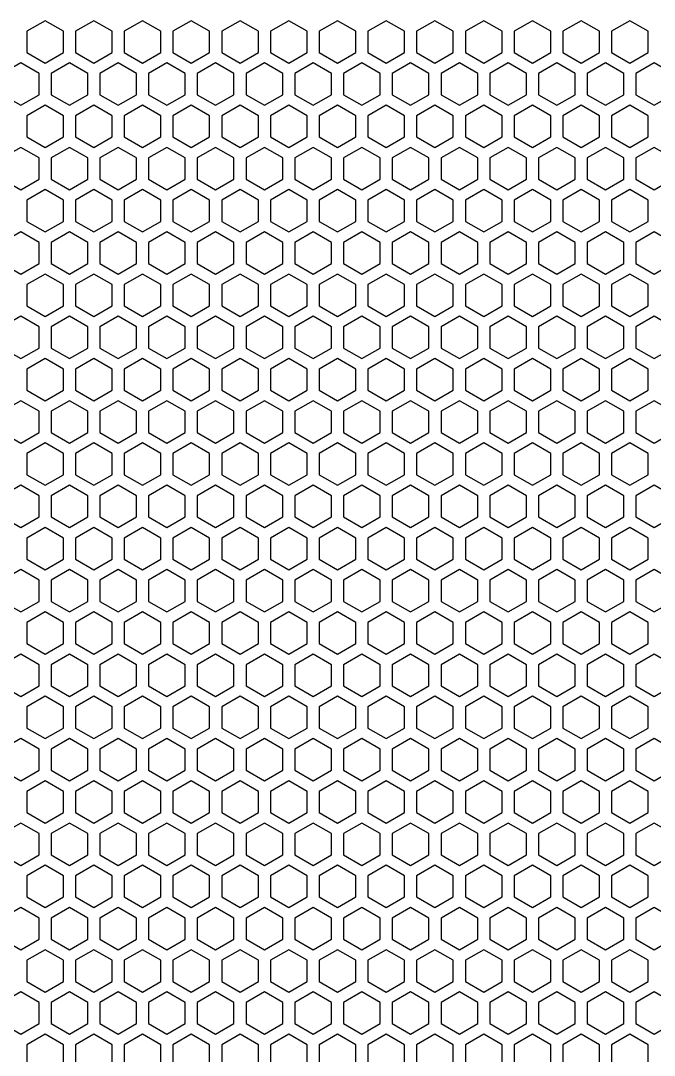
# Model space of a CAD drawing. Header units: millimetres. Extents: x -2 to 201, y -2 to 173.
# Drawn here: x 48.4 to 100.8, y 87.3 to 172.8 of the extents above; entities that cross this region are included whole.
import ezdxf

# ---------------------------------------------------------------- set-up
doc = ezdxf.new("R2010")
doc.units = ezdxf.units.MM
doc.layers.get('0').update_dxf_attribs({"linetype": 'CONTINUOUS'})

msp = doc.modelspace()

# ---------------------------------------------------------------- linework, layer by layer
for points in [[(51.904156, 171.935245), (50.388611, 172.810245), (48.873067, 171.935245), (48.873067, 170.185245), (50.388611, 169.310245), (51.904156, 170.185245)], [(55.935245, 171.935245), (54.4197, 172.810245), (52.904156, 171.935245), (52.904156, 170.185245), (54.4197, 169.310245), (55.935245, 170.185245)], [(59.966334, 171.935245), (58.450789, 172.810245), (56.935245, 171.935245), (56.935245, 170.185245), (58.450789, 169.310245), (59.966334, 170.185245)], [(63.997423, 171.935245), (62.481878, 172.810245), (60.966334, 171.935245), (60.966334, 170.185245), (62.481878, 169.310245), (63.997423, 170.185245)], [(68.028512, 171.935245), (66.512967, 172.810245), (64.997423, 171.935245), (64.997423, 170.185245), (66.512967, 169.310245), (68.028512, 170.185245)], [(72.0596, 171.935245), (70.544056, 172.810245), (69.028512, 171.935245), (69.028512, 170.185245), (70.544056, 169.310245), (72.0596, 170.185245)], [(76.090689, 171.935245), (74.575145, 172.810245), (73.0596, 171.935245), (73.0596, 170.185245), (74.575145, 169.310245), (76.090689, 170.185245)], [(80.121778, 171.935245), (78.606234, 172.810245), (77.090689, 171.935245), (77.090689, 170.185245), (78.606234, 169.310245), (80.121778, 170.185245)], [(84.152867, 171.935245), (82.637323, 172.810245), (81.121778, 171.935245), (81.121778, 170.185245), (82.637323, 169.310245), (84.152867, 170.185245)], [(88.183956, 171.935245), (86.668412, 172.810245), (85.152867, 171.935245), (85.152867, 170.185245), (86.668412, 169.310245), (88.183956, 170.185245)], [(92.215045, 171.935245), (90.699501, 172.810245), (89.183956, 171.935245), (89.183956, 170.185245), (90.699501, 169.310245), (92.215045, 170.185245)], [(96.246134, 171.935245), (94.730589, 172.810245), (93.215045, 171.935245), (93.215045, 170.185245), (94.730589, 169.310245), (96.246134, 170.185245)], [(100.277223, 171.935245), (98.761678, 172.810245), (97.246134, 171.935245), (97.246134, 170.185245), (98.761678, 169.310245), (100.277223, 170.185245)], [(49.888611, 168.444219), (48.373067, 169.319219), (46.857523, 168.444219), (46.857523, 166.694219), (48.373067, 165.819219), (49.888611, 166.694219)], [(53.9197, 168.444219), (52.404156, 169.319219), (50.888611, 168.444219), (50.888611, 166.694219), (52.404156, 165.819219), (53.9197, 166.694219)], [(57.950789, 168.444219), (56.435245, 169.319219), (54.9197, 168.444219), (54.9197, 166.694219), (56.435245, 165.819219), (57.950789, 166.694219)], [(61.981878, 168.444219), (60.466334, 169.319219), (58.950789, 168.444219), (58.950789, 166.694219), (60.466334, 165.819219), (61.981878, 166.694219)], [(66.012967, 168.444219), (64.497423, 169.319219), (62.981878, 168.444219), (62.981878, 166.694219), (64.497423, 165.819219), (66.012967, 166.694219)], [(70.044056, 168.444219), (68.528512, 169.319219), (67.012967, 168.444219), (67.012967, 166.694219), (68.528512, 165.819219), (70.044056, 166.694219)], [(74.075145, 168.444219), (72.5596, 169.319219), (71.044056, 168.444219), (71.044056, 166.694219), (72.5596, 165.819219), (74.075145, 166.694219)], [(78.106234, 168.444219), (76.590689, 169.319219), (75.075145, 168.444219), (75.075145, 166.694219), (76.590689, 165.819219), (78.106234, 166.694219)], [(82.137323, 168.444219), (80.621778, 169.319219), (79.106234, 168.444219), (79.106234, 166.694219), (80.621778, 165.819219), (82.137323, 166.694219)], [(86.168412, 168.444219), (84.652867, 169.319219), (83.137323, 168.444219), (83.137323, 166.694219), (84.652867, 165.819219), (86.168412, 166.694219)], [(90.199501, 168.444219), (88.683956, 169.319219), (87.168412, 168.444219), (87.168412, 166.694219), (88.683956, 165.819219), (90.199501, 166.694219)], [(94.230589, 168.444219), (92.715045, 169.319219), (91.199501, 168.444219), (91.199501, 166.694219), (92.715045, 165.819219), (94.230589, 166.694219)], [(98.261678, 168.444219), (96.746134, 169.319219), (95.230589, 168.444219), (95.230589, 166.694219), (96.746134, 165.819219), (98.261678, 166.694219)], [(102.292767, 168.444219), (100.777223, 169.319219), (99.261678, 168.444219), (99.261678, 166.694219), (100.777223, 165.819219), (102.292767, 166.694219)], [(51.904156, 164.953194), (50.388611, 165.828194), (48.873067, 164.953194), (48.873067, 163.203194), (50.388611, 162.328194), (51.904156, 163.203194)], [(55.935245, 164.953194), (54.4197, 165.828194), (52.904156, 164.953194), (52.904156, 163.203194), (54.4197, 162.328194), (55.935245, 163.203194)], [(59.966334, 164.953194), (58.450789, 165.828194), (56.935245, 164.953194), (56.935245, 163.203194), (58.450789, 162.328194), (59.966334, 163.203194)], [(63.997423, 164.953194), (62.481878, 165.828194), (60.966334, 164.953194), (60.966334, 163.203194), (62.481878, 162.328194), (63.997423, 163.203194)], [(68.028512, 164.953194), (66.512967, 165.828194), (64.997423, 164.953194), (64.997423, 163.203194), (66.512967, 162.328194), (68.028512, 163.203194)], [(72.0596, 164.953194), (70.544056, 165.828194), (69.028512, 164.953194), (69.028512, 163.203194), (70.544056, 162.328194), (72.0596, 163.203194)], [(76.090689, 164.953194), (74.575145, 165.828194), (73.0596, 164.953194), (73.0596, 163.203194), (74.575145, 162.328194), (76.090689, 163.203194)], [(80.121778, 164.953194), (78.606234, 165.828194), (77.090689, 164.953194), (77.090689, 163.203194), (78.606234, 162.328194), (80.121778, 163.203194)], [(84.152867, 164.953194), (82.637323, 165.828194), (81.121778, 164.953194), (81.121778, 163.203194), (82.637323, 162.328194), (84.152867, 163.203194)], [(88.183956, 164.953194), (86.668412, 165.828194), (85.152867, 164.953194), (85.152867, 163.203194), (86.668412, 162.328194), (88.183956, 163.203194)], [(92.215045, 164.953194), (90.699501, 165.828194), (89.183956, 164.953194), (89.183956, 163.203194), (90.699501, 162.328194), (92.215045, 163.203194)], [(96.246134, 164.953194), (94.730589, 165.828194), (93.215045, 164.953194), (93.215045, 163.203194), (94.730589, 162.328194), (96.246134, 163.203194)], [(100.277223, 164.953194), (98.761678, 165.828194), (97.246134, 164.953194), (97.246134, 163.203194), (98.761678, 162.328194), (100.277223, 163.203194)], [(49.888611, 161.462169), (48.373067, 162.337169), (46.857523, 161.462169), (46.857523, 159.712169), (48.373067, 158.837169), (49.888611, 159.712169)], [(53.9197, 161.462169), (52.404156, 162.337169), (50.888611, 161.462169), (50.888611, 159.712169), (52.404156, 158.837169), (53.9197, 159.712169)], [(57.950789, 161.462169), (56.435245, 162.337169), (54.9197, 161.462169), (54.9197, 159.712169), (56.435245, 158.837169), (57.950789, 159.712169)], [(61.981878, 161.462169), (60.466334, 162.337169), (58.950789, 161.462169), (58.950789, 159.712169), (60.466334, 158.837169), (61.981878, 159.712169)], [(66.012967, 161.462169), (64.497423, 162.337169), (62.981878, 161.462169), (62.981878, 159.712169), (64.497423, 158.837169), (66.012967, 159.712169)], [(70.044056, 161.462169), (68.528512, 162.337169), (67.012967, 161.462169), (67.012967, 159.712169), (68.528512, 158.837169), (70.044056, 159.712169)], [(74.075145, 161.462169), (72.5596, 162.337169), (71.044056, 161.462169), (71.044056, 159.712169), (72.5596, 158.837169), (74.075145, 159.712169)], [(78.106234, 161.462169), (76.590689, 162.337169), (75.075145, 161.462169), (75.075145, 159.712169), (76.590689, 158.837169), (78.106234, 159.712169)], [(82.137323, 161.462169), (80.621778, 162.337169), (79.106234, 161.462169), (79.106234, 159.712169), (80.621778, 158.837169), (82.137323, 159.712169)], [(86.168412, 161.462169), (84.652867, 162.337169), (83.137323, 161.462169), (83.137323, 159.712169), (84.652867, 158.837169), (86.168412, 159.712169)], [(90.199501, 161.462169), (88.683956, 162.337169), (87.168412, 161.462169), (87.168412, 159.712169), (88.683956, 158.837169), (90.199501, 159.712169)], [(94.230589, 161.462169), (92.715045, 162.337169), (91.199501, 161.462169), (91.199501, 159.712169), (92.715045, 158.837169), (94.230589, 159.712169)], [(98.261678, 161.462169), (96.746134, 162.337169), (95.230589, 161.462169), (95.230589, 159.712169), (96.746134, 158.837169), (98.261678, 159.712169)], [(102.292767, 161.462169), (100.777223, 162.337169), (99.261678, 161.462169), (99.261678, 159.712169), (100.777223, 158.837169), (102.292767, 159.712169)], [(51.904156, 157.971143), (50.388611, 158.846143), (48.873067, 157.971143), (48.873067, 156.221143), (50.388611, 155.346143), (51.904156, 156.221143)], [(55.935245, 157.971143), (54.4197, 158.846143), (52.904156, 157.971143), (52.904156, 156.221143), (54.4197, 155.346143), (55.935245, 156.221143)], [(59.966334, 157.971143), (58.450789, 158.846143), (56.935245, 157.971143), (56.935245, 156.221143), (58.450789, 155.346143), (59.966334, 156.221143)], [(63.997423, 157.971143), (62.481878, 158.846143), (60.966334, 157.971143), (60.966334, 156.221143), (62.481878, 155.346143), (63.997423, 156.221143)], [(68.028512, 157.971143), (66.512967, 158.846143), (64.997423, 157.971143), (64.997423, 156.221143), (66.512967, 155.346143), (68.028512, 156.221143)], [(72.0596, 157.971143), (70.544056, 158.846143), (69.028512, 157.971143), (69.028512, 156.221143), (70.544056, 155.346143), (72.0596, 156.221143)], [(76.090689, 157.971143), (74.575145, 158.846143), (73.0596, 157.971143), (73.0596, 156.221143), (74.575145, 155.346143), (76.090689, 156.221143)], [(80.121778, 157.971143), (78.606234, 158.846143), (77.090689, 157.971143), (77.090689, 156.221143), (78.606234, 155.346143), (80.121778, 156.221143)], [(84.152867, 157.971143), (82.637323, 158.846143), (81.121778, 157.971143), (81.121778, 156.221143), (82.637323, 155.346143), (84.152867, 156.221143)], [(88.183956, 157.971143), (86.668412, 158.846143), (85.152867, 157.971143), (85.152867, 156.221143), (86.668412, 155.346143), (88.183956, 156.221143)], [(92.215045, 157.971143), (90.699501, 158.846143), (89.183956, 157.971143), (89.183956, 156.221143), (90.699501, 155.346143), (92.215045, 156.221143)], [(96.246134, 157.971143), (94.730589, 158.846143), (93.215045, 157.971143), (93.215045, 156.221143), (94.730589, 155.346143), (96.246134, 156.221143)], [(100.277223, 157.971143), (98.761678, 158.846143), (97.246134, 157.971143), (97.246134, 156.221143), (98.761678, 155.346143), (100.277223, 156.221143)], [(49.888611, 154.480118), (48.373067, 155.355118), (46.857523, 154.480118), (46.857523, 152.730118), (48.373067, 151.855118), (49.888611, 152.730118)], [(53.9197, 154.480118), (52.404156, 155.355118), (50.888611, 154.480118), (50.888611, 152.730118), (52.404156, 151.855118), (53.9197, 152.730118)], [(57.950789, 154.480118), (56.435245, 155.355118), (54.9197, 154.480118), (54.9197, 152.730118), (56.435245, 151.855118), (57.950789, 152.730118)], [(61.981878, 154.480118), (60.466334, 155.355118), (58.950789, 154.480118), (58.950789, 152.730118), (60.466334, 151.855118), (61.981878, 152.730118)], [(66.012967, 154.480118), (64.497423, 155.355118), (62.981878, 154.480118), (62.981878, 152.730118), (64.497423, 151.855118), (66.012967, 152.730118)], [(70.044056, 154.480118), (68.528512, 155.355118), (67.012967, 154.480118), (67.012967, 152.730118), (68.528512, 151.855118), (70.044056, 152.730118)], [(74.075145, 154.480118), (72.5596, 155.355118), (71.044056, 154.480118), (71.044056, 152.730118), (72.5596, 151.855118), (74.075145, 152.730118)], [(78.106234, 154.480118), (76.590689, 155.355118), (75.075145, 154.480118), (75.075145, 152.730118), (76.590689, 151.855118), (78.106234, 152.730118)], [(82.137323, 154.480118), (80.621778, 155.355118), (79.106234, 154.480118), (79.106234, 152.730118), (80.621778, 151.855118), (82.137323, 152.730118)], [(86.168412, 154.480118), (84.652867, 155.355118), (83.137323, 154.480118), (83.137323, 152.730118), (84.652867, 151.855118), (86.168412, 152.730118)], [(90.199501, 154.480118), (88.683956, 155.355118), (87.168412, 154.480118), (87.168412, 152.730118), (88.683956, 151.855118), (90.199501, 152.730118)], [(94.230589, 154.480118), (92.715045, 155.355118), (91.199501, 154.480118), (91.199501, 152.730118), (92.715045, 151.855118), (94.230589, 152.730118)], [(98.261678, 154.480118), (96.746134, 155.355118), (95.230589, 154.480118), (95.230589, 152.730118), (96.746134, 151.855118), (98.261678, 152.730118)], [(102.292767, 154.480118), (100.777223, 155.355118), (99.261678, 154.480118), (99.261678, 152.730118), (100.777223, 151.855118), (102.292767, 152.730118)], [(51.904156, 150.989092), (50.388611, 151.864092), (48.873067, 150.989092), (48.873067, 149.239092), (50.388611, 148.364092), (51.904156, 149.239092)], [(55.935245, 150.989092), (54.4197, 151.864092), (52.904156, 150.989092), (52.904156, 149.239092), (54.4197, 148.364092), (55.935245, 149.239092)], [(59.966334, 150.989092), (58.450789, 151.864092), (56.935245, 150.989092), (56.935245, 149.239092), (58.450789, 148.364092), (59.966334, 149.239092)], [(63.997423, 150.989092), (62.481878, 151.864092), (60.966334, 150.989092), (60.966334, 149.239092), (62.481878, 148.364092), (63.997423, 149.239092)], [(68.028512, 150.989092), (66.512967, 151.864092), (64.997423, 150.989092), (64.997423, 149.239092), (66.512967, 148.364092), (68.028512, 149.239092)], [(72.0596, 150.989092), (70.544056, 151.864092), (69.028512, 150.989092), (69.028512, 149.239092), (70.544056, 148.364092), (72.0596, 149.239092)], [(76.090689, 150.989092), (74.575145, 151.864092), (73.0596, 150.989092), (73.0596, 149.239092), (74.575145, 148.364092), (76.090689, 149.239092)], [(80.121778, 150.989092), (78.606234, 151.864092), (77.090689, 150.989092), (77.090689, 149.239092), (78.606234, 148.364092), (80.121778, 149.239092)], [(84.152867, 150.989092), (82.637323, 151.864092), (81.121778, 150.989092), (81.121778, 149.239092), (82.637323, 148.364092), (84.152867, 149.239092)], [(88.183956, 150.989092), (86.668412, 151.864092), (85.152867, 150.989092), (85.152867, 149.239092), (86.668412, 148.364092), (88.183956, 149.239092)], [(92.215045, 150.989092), (90.699501, 151.864092), (89.183956, 150.989092), (89.183956, 149.239092), (90.699501, 148.364092), (92.215045, 149.239092)], [(96.246134, 150.989092), (94.730589, 151.864092), (93.215045, 150.989092), (93.215045, 149.239092), (94.730589, 148.364092), (96.246134, 149.239092)], [(100.277223, 150.989092), (98.761678, 151.864092), (97.246134, 150.989092), (97.246134, 149.239092), (98.761678, 148.364092), (100.277223, 149.239092)], [(49.888611, 147.498067), (48.373067, 148.373067), (46.857523, 147.498067), (46.857523, 145.748067), (48.373067, 144.873067), (49.888611, 145.748067)], [(53.9197, 147.498067), (52.404156, 148.373067), (50.888611, 147.498067), (50.888611, 145.748067), (52.404156, 144.873067), (53.9197, 145.748067)], [(57.950789, 147.498067), (56.435245, 148.373067), (54.9197, 147.498067), (54.9197, 145.748067), (56.435245, 144.873067), (57.950789, 145.748067)], [(61.981878, 147.498067), (60.466334, 148.373067), (58.950789, 147.498067), (58.950789, 145.748067), (60.466334, 144.873067), (61.981878, 145.748067)], [(66.012967, 147.498067), (64.497423, 148.373067), (62.981878, 147.498067), (62.981878, 145.748067), (64.497423, 144.873067), (66.012967, 145.748067)], [(70.044056, 147.498067), (68.528512, 148.373067), (67.012967, 147.498067), (67.012967, 145.748067), (68.528512, 144.873067), (70.044056, 145.748067)], [(74.075145, 147.498067), (72.5596, 148.373067), (71.044056, 147.498067), (71.044056, 145.748067), (72.5596, 144.873067), (74.075145, 145.748067)], [(78.106234, 147.498067), (76.590689, 148.373067), (75.075145, 147.498067), (75.075145, 145.748067), (76.590689, 144.873067), (78.106234, 145.748067)], [(82.137323, 147.498067), (80.621778, 148.373067), (79.106234, 147.498067), (79.106234, 145.748067), (80.621778, 144.873067), (82.137323, 145.748067)], [(86.168412, 147.498067), (84.652867, 148.373067), (83.137323, 147.498067), (83.137323, 145.748067), (84.652867, 144.873067), (86.168412, 145.748067)], [(90.199501, 147.498067), (88.683956, 148.373067), (87.168412, 147.498067), (87.168412, 145.748067), (88.683956, 144.873067), (90.199501, 145.748067)], [(94.230589, 147.498067), (92.715045, 148.373067), (91.199501, 147.498067), (91.199501, 145.748067), (92.715045, 144.873067), (94.230589, 145.748067)], [(98.261678, 147.498067), (96.746134, 148.373067), (95.230589, 147.498067), (95.230589, 145.748067), (96.746134, 144.873067), (98.261678, 145.748067)], [(102.292767, 147.498067), (100.777223, 148.373067), (99.261678, 147.498067), (99.261678, 145.748067), (100.777223, 144.873067), (102.292767, 145.748067)], [(51.904156, 144.007042), (50.388611, 144.882042), (48.873067, 144.007042), (48.873067, 142.257042), (50.388611, 141.382042), (51.904156, 142.257042)], [(55.935245, 144.007042), (54.4197, 144.882042), (52.904156, 144.007042), (52.904156, 142.257042), (54.4197, 141.382042), (55.935245, 142.257042)], [(59.966334, 144.007042), (58.450789, 144.882042), (56.935245, 144.007042), (56.935245, 142.257042), (58.450789, 141.382042), (59.966334, 142.257042)], [(63.997423, 144.007042), (62.481878, 144.882042), (60.966334, 144.007042), (60.966334, 142.257042), (62.481878, 141.382042), (63.997423, 142.257042)], [(68.028512, 144.007042), (66.512967, 144.882042), (64.997423, 144.007042), (64.997423, 142.257042), (66.512967, 141.382042), (68.028512, 142.257042)], [(72.0596, 144.007042), (70.544056, 144.882042), (69.028512, 144.007042), (69.028512, 142.257042), (70.544056, 141.382042), (72.0596, 142.257042)], [(76.090689, 144.007042), (74.575145, 144.882042), (73.0596, 144.007042), (73.0596, 142.257042), (74.575145, 141.382042), (76.090689, 142.257042)], [(80.121778, 144.007042), (78.606234, 144.882042), (77.090689, 144.007042), (77.090689, 142.257042), (78.606234, 141.382042), (80.121778, 142.257042)], [(84.152867, 144.007042), (82.637323, 144.882042), (81.121778, 144.007042), (81.121778, 142.257042), (82.637323, 141.382042), (84.152867, 142.257042)], [(88.183956, 144.007042), (86.668412, 144.882042), (85.152867, 144.007042), (85.152867, 142.257042), (86.668412, 141.382042), (88.183956, 142.257042)], [(92.215045, 144.007042), (90.699501, 144.882042), (89.183956, 144.007042), (89.183956, 142.257042), (90.699501, 141.382042), (92.215045, 142.257042)], [(96.246134, 144.007042), (94.730589, 144.882042), (93.215045, 144.007042), (93.215045, 142.257042), (94.730589, 141.382042), (96.246134, 142.257042)], [(100.277223, 144.007042), (98.761678, 144.882042), (97.246134, 144.007042), (97.246134, 142.257042), (98.761678, 141.382042), (100.277223, 142.257042)], [(49.888611, 140.516016), (48.373067, 141.391016), (46.857523, 140.516016), (46.857523, 138.766016), (48.373067, 137.891016), (49.888611, 138.766016)], [(53.9197, 140.516016), (52.404156, 141.391016), (50.888611, 140.516016), (50.888611, 138.766016), (52.404156, 137.891016), (53.9197, 138.766016)], [(57.950789, 140.516016), (56.435245, 141.391016), (54.9197, 140.516016), (54.9197, 138.766016), (56.435245, 137.891016), (57.950789, 138.766016)], [(61.981878, 140.516016), (60.466334, 141.391016), (58.950789, 140.516016), (58.950789, 138.766016), (60.466334, 137.891016), (61.981878, 138.766016)], [(66.012967, 140.516016), (64.497423, 141.391016), (62.981878, 140.516016), (62.981878, 138.766016), (64.497423, 137.891016), (66.012967, 138.766016)], [(70.044056, 140.516016), (68.528512, 141.391016), (67.012967, 140.516016), (67.012967, 138.766016), (68.528512, 137.891016), (70.044056, 138.766016)], [(74.075145, 140.516016), (72.5596, 141.391016), (71.044056, 140.516016), (71.044056, 138.766016), (72.5596, 137.891016), (74.075145, 138.766016)], [(78.106234, 140.516016), (76.590689, 141.391016), (75.075145, 140.516016), (75.075145, 138.766016), (76.590689, 137.891016), (78.106234, 138.766016)], [(82.137323, 140.516016), (80.621778, 141.391016), (79.106234, 140.516016), (79.106234, 138.766016), (80.621778, 137.891016), (82.137323, 138.766016)], [(86.168412, 140.516016), (84.652867, 141.391016), (83.137323, 140.516016), (83.137323, 138.766016), (84.652867, 137.891016), (86.168412, 138.766016)], [(90.199501, 140.516016), (88.683956, 141.391016), (87.168412, 140.516016), (87.168412, 138.766016), (88.683956, 137.891016), (90.199501, 138.766016)], [(94.230589, 140.516016), (92.715045, 141.391016), (91.199501, 140.516016), (91.199501, 138.766016), (92.715045, 137.891016), (94.230589, 138.766016)], [(98.261678, 140.516016), (96.746134, 141.391016), (95.230589, 140.516016), (95.230589, 138.766016), (96.746134, 137.891016), (98.261678, 138.766016)], [(102.292767, 140.516016), (100.777223, 141.391016), (99.261678, 140.516016), (99.261678, 138.766016), (100.777223, 137.891016), (102.292767, 138.766016)], [(51.904156, 137.024991), (50.388611, 137.899991), (48.873067, 137.024991), (48.873067, 135.274991), (50.388611, 134.399991), (51.904156, 135.274991)], [(55.935245, 137.024991), (54.4197, 137.899991), (52.904156, 137.024991), (52.904156, 135.274991), (54.4197, 134.399991), (55.935245, 135.274991)], [(59.966334, 137.024991), (58.450789, 137.899991), (56.935245, 137.024991), (56.935245, 135.274991), (58.450789, 134.399991), (59.966334, 135.274991)], [(63.997423, 137.024991), (62.481878, 137.899991), (60.966334, 137.024991), (60.966334, 135.274991), (62.481878, 134.399991), (63.997423, 135.274991)], [(68.028512, 137.024991), (66.512967, 137.899991), (64.997423, 137.024991), (64.997423, 135.274991), (66.512967, 134.399991), (68.028512, 135.274991)], [(72.0596, 137.024991), (70.544056, 137.899991), (69.028512, 137.024991), (69.028512, 135.274991), (70.544056, 134.399991), (72.0596, 135.274991)], [(76.090689, 137.024991), (74.575145, 137.899991), (73.0596, 137.024991), (73.0596, 135.274991), (74.575145, 134.399991), (76.090689, 135.274991)], [(80.121778, 137.024991), (78.606234, 137.899991), (77.090689, 137.024991), (77.090689, 135.274991), (78.606234, 134.399991), (80.121778, 135.274991)], [(84.152867, 137.024991), (82.637323, 137.899991), (81.121778, 137.024991), (81.121778, 135.274991), (82.637323, 134.399991), (84.152867, 135.274991)], [(88.183956, 137.024991), (86.668412, 137.899991), (85.152867, 137.024991), (85.152867, 135.274991), (86.668412, 134.399991), (88.183956, 135.274991)], [(92.215045, 137.024991), (90.699501, 137.899991), (89.183956, 137.024991), (89.183956, 135.274991), (90.699501, 134.399991), (92.215045, 135.274991)], [(96.246134, 137.024991), (94.730589, 137.899991), (93.215045, 137.024991), (93.215045, 135.274991), (94.730589, 134.399991), (96.246134, 135.274991)], [(100.277223, 137.024991), (98.761678, 137.899991), (97.246134, 137.024991), (97.246134, 135.274991), (98.761678, 134.399991), (100.277223, 135.274991)], [(49.888611, 133.533965), (48.373067, 134.408965), (46.857523, 133.533965), (46.857523, 131.783965), (48.373067, 130.908965), (49.888611, 131.783965)], [(53.9197, 133.533965), (52.404156, 134.408965), (50.888611, 133.533965), (50.888611, 131.783965), (52.404156, 130.908965), (53.9197, 131.783965)], [(57.950789, 133.533965), (56.435245, 134.408965), (54.9197, 133.533965), (54.9197, 131.783965), (56.435245, 130.908965), (57.950789, 131.783965)], [(61.981878, 133.533965), (60.466334, 134.408965), (58.950789, 133.533965), (58.950789, 131.783965), (60.466334, 130.908965), (61.981878, 131.783965)], [(66.012967, 133.533965), (64.497423, 134.408965), (62.981878, 133.533965), (62.981878, 131.783965), (64.497423, 130.908965), (66.012967, 131.783965)], [(70.044056, 133.533965), (68.528512, 134.408965), (67.012967, 133.533965), (67.012967, 131.783965), (68.528512, 130.908965), (70.044056, 131.783965)], [(74.075145, 133.533965), (72.5596, 134.408965), (71.044056, 133.533965), (71.044056, 131.783965), (72.5596, 130.908965), (74.075145, 131.783965)], [(78.106234, 133.533965), (76.590689, 134.408965), (75.075145, 133.533965), (75.075145, 131.783965), (76.590689, 130.908965), (78.106234, 131.783965)], [(82.137323, 133.533965), (80.621778, 134.408965), (79.106234, 133.533965), (79.106234, 131.783965), (80.621778, 130.908965), (82.137323, 131.783965)], [(86.168412, 133.533965), (84.652867, 134.408965), (83.137323, 133.533965), (83.137323, 131.783965), (84.652867, 130.908965), (86.168412, 131.783965)], [(90.199501, 133.533965), (88.683956, 134.408965), (87.168412, 133.533965), (87.168412, 131.783965), (88.683956, 130.908965), (90.199501, 131.783965)], [(94.230589, 133.533965), (92.715045, 134.408965), (91.199501, 133.533965), (91.199501, 131.783965), (92.715045, 130.908965), (94.230589, 131.783965)], [(98.261678, 133.533965), (96.746134, 134.408965), (95.230589, 133.533965), (95.230589, 131.783965), (96.746134, 130.908965), (98.261678, 131.783965)], [(102.292767, 133.533965), (100.777223, 134.408965), (99.261678, 133.533965), (99.261678, 131.783965), (100.777223, 130.908965), (102.292767, 131.783965)], [(51.904156, 130.04294), (50.388611, 130.91794), (48.873067, 130.04294), (48.873067, 128.29294), (50.388611, 127.41794), (51.904156, 128.29294)], [(55.935245, 130.04294), (54.4197, 130.91794), (52.904156, 130.04294), (52.904156, 128.29294), (54.4197, 127.41794), (55.935245, 128.29294)], [(59.966334, 130.04294), (58.450789, 130.91794), (56.935245, 130.04294), (56.935245, 128.29294), (58.450789, 127.41794), (59.966334, 128.29294)], [(63.997423, 130.04294), (62.481878, 130.91794), (60.966334, 130.04294), (60.966334, 128.29294), (62.481878, 127.41794), (63.997423, 128.29294)], [(68.028512, 130.04294), (66.512967, 130.91794), (64.997423, 130.04294), (64.997423, 128.29294), (66.512967, 127.41794), (68.028512, 128.29294)], [(72.0596, 130.04294), (70.544056, 130.91794), (69.028512, 130.04294), (69.028512, 128.29294), (70.544056, 127.41794), (72.0596, 128.29294)], [(76.090689, 130.04294), (74.575145, 130.91794), (73.0596, 130.04294), (73.0596, 128.29294), (74.575145, 127.41794), (76.090689, 128.29294)], [(80.121778, 130.04294), (78.606234, 130.91794), (77.090689, 130.04294), (77.090689, 128.29294), (78.606234, 127.41794), (80.121778, 128.29294)], [(84.152867, 130.04294), (82.637323, 130.91794), (81.121778, 130.04294), (81.121778, 128.29294), (82.637323, 127.41794), (84.152867, 128.29294)], [(88.183956, 130.04294), (86.668412, 130.91794), (85.152867, 130.04294), (85.152867, 128.29294), (86.668412, 127.41794), (88.183956, 128.29294)], [(92.215045, 130.04294), (90.699501, 130.91794), (89.183956, 130.04294), (89.183956, 128.29294), (90.699501, 127.41794), (92.215045, 128.29294)], [(96.246134, 130.04294), (94.730589, 130.91794), (93.215045, 130.04294), (93.215045, 128.29294), (94.730589, 127.41794), (96.246134, 128.29294)], [(100.277223, 130.04294), (98.761678, 130.91794), (97.246134, 130.04294), (97.246134, 128.29294), (98.761678, 127.41794), (100.277223, 128.29294)], [(49.888611, 126.551915), (48.373067, 127.426915), (46.857523, 126.551915), (46.857523, 124.801915), (48.373067, 123.926915), (49.888611, 124.801915)], [(53.9197, 126.551915), (52.404156, 127.426915), (50.888611, 126.551915), (50.888611, 124.801915), (52.404156, 123.926915), (53.9197, 124.801915)], [(57.950789, 126.551915), (56.435245, 127.426915), (54.9197, 126.551915), (54.9197, 124.801915), (56.435245, 123.926915), (57.950789, 124.801915)], [(61.981878, 126.551915), (60.466334, 127.426915), (58.950789, 126.551915), (58.950789, 124.801915), (60.466334, 123.926915), (61.981878, 124.801915)], [(66.012967, 126.551915), (64.497423, 127.426915), (62.981878, 126.551915), (62.981878, 124.801915), (64.497423, 123.926915), (66.012967, 124.801915)], [(70.044056, 126.551915), (68.528512, 127.426915), (67.012967, 126.551915), (67.012967, 124.801915), (68.528512, 123.926915), (70.044056, 124.801915)], [(74.075145, 126.551915), (72.5596, 127.426915), (71.044056, 126.551915), (71.044056, 124.801915), (72.5596, 123.926915), (74.075145, 124.801915)], [(78.106234, 126.551915), (76.590689, 127.426915), (75.075145, 126.551915), (75.075145, 124.801915), (76.590689, 123.926915), (78.106234, 124.801915)], [(82.137323, 126.551915), (80.621778, 127.426915), (79.106234, 126.551915), (79.106234, 124.801915), (80.621778, 123.926915), (82.137323, 124.801915)], [(86.168412, 126.551915), (84.652867, 127.426915), (83.137323, 126.551915), (83.137323, 124.801915), (84.652867, 123.926915), (86.168412, 124.801915)], [(90.199501, 126.551915), (88.683956, 127.426915), (87.168412, 126.551915), (87.168412, 124.801915), (88.683956, 123.926915), (90.199501, 124.801915)], [(94.230589, 126.551915), (92.715045, 127.426915), (91.199501, 126.551915), (91.199501, 124.801915), (92.715045, 123.926915), (94.230589, 124.801915)], [(98.261678, 126.551915), (96.746134, 127.426915), (95.230589, 126.551915), (95.230589, 124.801915), (96.746134, 123.926915), (98.261678, 124.801915)], [(102.292767, 126.551915), (100.777223, 127.426915), (99.261678, 126.551915), (99.261678, 124.801915), (100.777223, 123.926915), (102.292767, 124.801915)], [(51.904156, 123.060889), (50.388611, 123.935889), (48.873067, 123.060889), (48.873067, 121.310889), (50.388611, 120.435889), (51.904156, 121.310889)], [(55.935245, 123.060889), (54.4197, 123.935889), (52.904156, 123.060889), (52.904156, 121.310889), (54.4197, 120.435889), (55.935245, 121.310889)], [(59.966334, 123.060889), (58.450789, 123.935889), (56.935245, 123.060889), (56.935245, 121.310889), (58.450789, 120.435889), (59.966334, 121.310889)], [(63.997423, 123.060889), (62.481878, 123.935889), (60.966334, 123.060889), (60.966334, 121.310889), (62.481878, 120.435889), (63.997423, 121.310889)], [(68.028512, 123.060889), (66.512967, 123.935889), (64.997423, 123.060889), (64.997423, 121.310889), (66.512967, 120.435889), (68.028512, 121.310889)], [(72.0596, 123.060889), (70.544056, 123.935889), (69.028512, 123.060889), (69.028512, 121.310889), (70.544056, 120.435889), (72.0596, 121.310889)], [(76.090689, 123.060889), (74.575145, 123.935889), (73.0596, 123.060889), (73.0596, 121.310889), (74.575145, 120.435889), (76.090689, 121.310889)], [(80.121778, 123.060889), (78.606234, 123.935889), (77.090689, 123.060889), (77.090689, 121.310889), (78.606234, 120.435889), (80.121778, 121.310889)], [(84.152867, 123.060889), (82.637323, 123.935889), (81.121778, 123.060889), (81.121778, 121.310889), (82.637323, 120.435889), (84.152867, 121.310889)], [(88.183956, 123.060889), (86.668412, 123.935889), (85.152867, 123.060889), (85.152867, 121.310889), (86.668412, 120.435889), (88.183956, 121.310889)], [(92.215045, 123.060889), (90.699501, 123.935889), (89.183956, 123.060889), (89.183956, 121.310889), (90.699501, 120.435889), (92.215045, 121.310889)], [(96.246134, 123.060889), (94.730589, 123.935889), (93.215045, 123.060889), (93.215045, 121.310889), (94.730589, 120.435889), (96.246134, 121.310889)], [(100.277223, 123.060889), (98.761678, 123.935889), (97.246134, 123.060889), (97.246134, 121.310889), (98.761678, 120.435889), (100.277223, 121.310889)], [(49.888611, 119.569864), (48.373067, 120.444864), (46.857523, 119.569864), (46.857523, 117.819864), (48.373067, 116.944864), (49.888611, 117.819864)], [(53.9197, 119.569864), (52.404156, 120.444864), (50.888611, 119.569864), (50.888611, 117.819864), (52.404156, 116.944864), (53.9197, 117.819864)], [(57.950789, 119.569864), (56.435245, 120.444864), (54.9197, 119.569864), (54.9197, 117.819864), (56.435245, 116.944864), (57.950789, 117.819864)], [(61.981878, 119.569864), (60.466334, 120.444864), (58.950789, 119.569864), (58.950789, 117.819864), (60.466334, 116.944864), (61.981878, 117.819864)], [(66.012967, 119.569864), (64.497423, 120.444864), (62.981878, 119.569864), (62.981878, 117.819864), (64.497423, 116.944864), (66.012967, 117.819864)], [(70.044056, 119.569864), (68.528512, 120.444864), (67.012967, 119.569864), (67.012967, 117.819864), (68.528512, 116.944864), (70.044056, 117.819864)], [(74.075145, 119.569864), (72.5596, 120.444864), (71.044056, 119.569864), (71.044056, 117.819864), (72.5596, 116.944864), (74.075145, 117.819864)], [(78.106234, 119.569864), (76.590689, 120.444864), (75.075145, 119.569864), (75.075145, 117.819864), (76.590689, 116.944864), (78.106234, 117.819864)], [(82.137323, 119.569864), (80.621778, 120.444864), (79.106234, 119.569864), (79.106234, 117.819864), (80.621778, 116.944864), (82.137323, 117.819864)], [(86.168412, 119.569864), (84.652867, 120.444864), (83.137323, 119.569864), (83.137323, 117.819864), (84.652867, 116.944864), (86.168412, 117.819864)], [(90.199501, 119.569864), (88.683956, 120.444864), (87.168412, 119.569864), (87.168412, 117.819864), (88.683956, 116.944864), (90.199501, 117.819864)], [(94.230589, 119.569864), (92.715045, 120.444864), (91.199501, 119.569864), (91.199501, 117.819864), (92.715045, 116.944864), (94.230589, 117.819864)], [(98.261678, 119.569864), (96.746134, 120.444864), (95.230589, 119.569864), (95.230589, 117.819864), (96.746134, 116.944864), (98.261678, 117.819864)], [(102.292767, 119.569864), (100.777223, 120.444864), (99.261678, 119.569864), (99.261678, 117.819864), (100.777223, 116.944864), (102.292767, 117.819864)], [(51.904156, 116.078838), (50.388611, 116.953838), (48.873067, 116.078838), (48.873067, 114.328838), (50.388611, 113.453838), (51.904156, 114.328838)], [(55.935245, 116.078838), (54.4197, 116.953838), (52.904156, 116.078838), (52.904156, 114.328838), (54.4197, 113.453838), (55.935245, 114.328838)], [(59.966334, 116.078838), (58.450789, 116.953838), (56.935245, 116.078838), (56.935245, 114.328838), (58.450789, 113.453838), (59.966334, 114.328838)], [(63.997423, 116.078838), (62.481878, 116.953838), (60.966334, 116.078838), (60.966334, 114.328838), (62.481878, 113.453838), (63.997423, 114.328838)], [(68.028512, 116.078838), (66.512967, 116.953838), (64.997423, 116.078838), (64.997423, 114.328838), (66.512967, 113.453838), (68.028512, 114.328838)], [(72.0596, 116.078838), (70.544056, 116.953838), (69.028512, 116.078838), (69.028512, 114.328838), (70.544056, 113.453838), (72.0596, 114.328838)], [(76.090689, 116.078838), (74.575145, 116.953838), (73.0596, 116.078838), (73.0596, 114.328838), (74.575145, 113.453838), (76.090689, 114.328838)], [(80.121778, 116.078838), (78.606234, 116.953838), (77.090689, 116.078838), (77.090689, 114.328838), (78.606234, 113.453838), (80.121778, 114.328838)], [(84.152867, 116.078838), (82.637323, 116.953838), (81.121778, 116.078838), (81.121778, 114.328838), (82.637323, 113.453838), (84.152867, 114.328838)], [(88.183956, 116.078838), (86.668412, 116.953838), (85.152867, 116.078838), (85.152867, 114.328838), (86.668412, 113.453838), (88.183956, 114.328838)], [(92.215045, 116.078838), (90.699501, 116.953838), (89.183956, 116.078838), (89.183956, 114.328838), (90.699501, 113.453838), (92.215045, 114.328838)], [(96.246134, 116.078838), (94.730589, 116.953838), (93.215045, 116.078838), (93.215045, 114.328838), (94.730589, 113.453838), (96.246134, 114.328838)], [(100.277223, 116.078838), (98.761678, 116.953838), (97.246134, 116.078838), (97.246134, 114.328838), (98.761678, 113.453838), (100.277223, 114.328838)], [(49.888611, 112.587813), (48.373067, 113.462813), (46.857523, 112.587813), (46.857523, 110.837813), (48.373067, 109.962813), (49.888611, 110.837813)], [(53.9197, 112.587813), (52.404156, 113.462813), (50.888611, 112.587813), (50.888611, 110.837813), (52.404156, 109.962813), (53.9197, 110.837813)], [(57.950789, 112.587813), (56.435245, 113.462813), (54.9197, 112.587813), (54.9197, 110.837813), (56.435245, 109.962813), (57.950789, 110.837813)], [(61.981878, 112.587813), (60.466334, 113.462813), (58.950789, 112.587813), (58.950789, 110.837813), (60.466334, 109.962813), (61.981878, 110.837813)], [(66.012967, 112.587813), (64.497423, 113.462813), (62.981878, 112.587813), (62.981878, 110.837813), (64.497423, 109.962813), (66.012967, 110.837813)], [(70.044056, 112.587813), (68.528512, 113.462813), (67.012967, 112.587813), (67.012967, 110.837813), (68.528512, 109.962813), (70.044056, 110.837813)], [(74.075145, 112.587813), (72.5596, 113.462813), (71.044056, 112.587813), (71.044056, 110.837813), (72.5596, 109.962813), (74.075145, 110.837813)], [(78.106234, 112.587813), (76.590689, 113.462813), (75.075145, 112.587813), (75.075145, 110.837813), (76.590689, 109.962813), (78.106234, 110.837813)], [(82.137323, 112.587813), (80.621778, 113.462813), (79.106234, 112.587813), (79.106234, 110.837813), (80.621778, 109.962813), (82.137323, 110.837813)], [(86.168412, 112.587813), (84.652867, 113.462813), (83.137323, 112.587813), (83.137323, 110.837813), (84.652867, 109.962813), (86.168412, 110.837813)], [(90.199501, 112.587813), (88.683956, 113.462813), (87.168412, 112.587813), (87.168412, 110.837813), (88.683956, 109.962813), (90.199501, 110.837813)], [(94.230589, 112.587813), (92.715045, 113.462813), (91.199501, 112.587813), (91.199501, 110.837813), (92.715045, 109.962813), (94.230589, 110.837813)], [(98.261678, 112.587813), (96.746134, 113.462813), (95.230589, 112.587813), (95.230589, 110.837813), (96.746134, 109.962813), (98.261678, 110.837813)], [(102.292767, 112.587813), (100.777223, 113.462813), (99.261678, 112.587813), (99.261678, 110.837813), (100.777223, 109.962813), (102.292767, 110.837813)], [(51.904156, 109.096788), (50.388611, 109.971788), (48.873067, 109.096788), (48.873067, 107.346788), (50.388611, 106.471788), (51.904156, 107.346788)], [(55.935245, 109.096788), (54.4197, 109.971788), (52.904156, 109.096788), (52.904156, 107.346788), (54.4197, 106.471788), (55.935245, 107.346788)], [(59.966334, 109.096788), (58.450789, 109.971788), (56.935245, 109.096788), (56.935245, 107.346788), (58.450789, 106.471788), (59.966334, 107.346788)], [(63.997423, 109.096788), (62.481878, 109.971788), (60.966334, 109.096788), (60.966334, 107.346788), (62.481878, 106.471788), (63.997423, 107.346788)], [(68.028512, 109.096788), (66.512967, 109.971788), (64.997423, 109.096788), (64.997423, 107.346788), (66.512967, 106.471788), (68.028512, 107.346788)], [(72.0596, 109.096788), (70.544056, 109.971788), (69.028512, 109.096788), (69.028512, 107.346788), (70.544056, 106.471788), (72.0596, 107.346788)], [(76.090689, 109.096788), (74.575145, 109.971788), (73.0596, 109.096788), (73.0596, 107.346788), (74.575145, 106.471788), (76.090689, 107.346788)], [(80.121778, 109.096788), (78.606234, 109.971788), (77.090689, 109.096788), (77.090689, 107.346788), (78.606234, 106.471788), (80.121778, 107.346788)], [(84.152867, 109.096788), (82.637323, 109.971788), (81.121778, 109.096788), (81.121778, 107.346788), (82.637323, 106.471788), (84.152867, 107.346788)], [(88.183956, 109.096788), (86.668412, 109.971788), (85.152867, 109.096788), (85.152867, 107.346788), (86.668412, 106.471788), (88.183956, 107.346788)], [(92.215045, 109.096788), (90.699501, 109.971788), (89.183956, 109.096788), (89.183956, 107.346788), (90.699501, 106.471788), (92.215045, 107.346788)], [(96.246134, 109.096788), (94.730589, 109.971788), (93.215045, 109.096788), (93.215045, 107.346788), (94.730589, 106.471788), (96.246134, 107.346788)], [(100.277223, 109.096788), (98.761678, 109.971788), (97.246134, 109.096788), (97.246134, 107.346788), (98.761678, 106.471788), (100.277223, 107.346788)], [(49.888611, 105.605762), (48.373067, 106.480762), (46.857523, 105.605762), (46.857523, 103.855762), (48.373067, 102.980762), (49.888611, 103.855762)], [(53.9197, 105.605762), (52.404156, 106.480762), (50.888611, 105.605762), (50.888611, 103.855762), (52.404156, 102.980762), (53.9197, 103.855762)], [(57.950789, 105.605762), (56.435245, 106.480762), (54.9197, 105.605762), (54.9197, 103.855762), (56.435245, 102.980762), (57.950789, 103.855762)], [(61.981878, 105.605762), (60.466334, 106.480762), (58.950789, 105.605762), (58.950789, 103.855762), (60.466334, 102.980762), (61.981878, 103.855762)], [(66.012967, 105.605762), (64.497423, 106.480762), (62.981878, 105.605762), (62.981878, 103.855762), (64.497423, 102.980762), (66.012967, 103.855762)], [(70.044056, 105.605762), (68.528512, 106.480762), (67.012967, 105.605762), (67.012967, 103.855762), (68.528512, 102.980762), (70.044056, 103.855762)], [(74.075145, 105.605762), (72.5596, 106.480762), (71.044056, 105.605762), (71.044056, 103.855762), (72.5596, 102.980762), (74.075145, 103.855762)], [(78.106234, 105.605762), (76.590689, 106.480762), (75.075145, 105.605762), (75.075145, 103.855762), (76.590689, 102.980762), (78.106234, 103.855762)], [(82.137323, 105.605762), (80.621778, 106.480762), (79.106234, 105.605762), (79.106234, 103.855762), (80.621778, 102.980762), (82.137323, 103.855762)], [(86.168412, 105.605762), (84.652867, 106.480762), (83.137323, 105.605762), (83.137323, 103.855762), (84.652867, 102.980762), (86.168412, 103.855762)], [(90.199501, 105.605762), (88.683956, 106.480762), (87.168412, 105.605762), (87.168412, 103.855762), (88.683956, 102.980762), (90.199501, 103.855762)], [(94.230589, 105.605762), (92.715045, 106.480762), (91.199501, 105.605762), (91.199501, 103.855762), (92.715045, 102.980762), (94.230589, 103.855762)], [(98.261678, 105.605762), (96.746134, 106.480762), (95.230589, 105.605762), (95.230589, 103.855762), (96.746134, 102.980762), (98.261678, 103.855762)], [(102.292767, 105.605762), (100.777223, 106.480762), (99.261678, 105.605762), (99.261678, 103.855762), (100.777223, 102.980762), (102.292767, 103.855762)], [(51.904156, 102.114737), (50.388611, 102.989737), (48.873067, 102.114737), (48.873067, 100.364737), (50.388611, 99.489737), (51.904156, 100.364737)], [(55.935245, 102.114737), (54.4197, 102.989737), (52.904156, 102.114737), (52.904156, 100.364737), (54.4197, 99.489737), (55.935245, 100.364737)], [(59.966334, 102.114737), (58.450789, 102.989737), (56.935245, 102.114737), (56.935245, 100.364737), (58.450789, 99.489737), (59.966334, 100.364737)], [(63.997423, 102.114737), (62.481878, 102.989737), (60.966334, 102.114737), (60.966334, 100.364737), (62.481878, 99.489737), (63.997423, 100.364737)], [(68.028512, 102.114737), (66.512967, 102.989737), (64.997423, 102.114737), (64.997423, 100.364737), (66.512967, 99.489737), (68.028512, 100.364737)], [(72.0596, 102.114737), (70.544056, 102.989737), (69.028512, 102.114737), (69.028512, 100.364737), (70.544056, 99.489737), (72.0596, 100.364737)], [(76.090689, 102.114737), (74.575145, 102.989737), (73.0596, 102.114737), (73.0596, 100.364737), (74.575145, 99.489737), (76.090689, 100.364737)], [(80.121778, 102.114737), (78.606234, 102.989737), (77.090689, 102.114737), (77.090689, 100.364737), (78.606234, 99.489737), (80.121778, 100.364737)], [(84.152867, 102.114737), (82.637323, 102.989737), (81.121778, 102.114737), (81.121778, 100.364737), (82.637323, 99.489737), (84.152867, 100.364737)], [(88.183956, 102.114737), (86.668412, 102.989737), (85.152867, 102.114737), (85.152867, 100.364737), (86.668412, 99.489737), (88.183956, 100.364737)], [(92.215045, 102.114737), (90.699501, 102.989737), (89.183956, 102.114737), (89.183956, 100.364737), (90.699501, 99.489737), (92.215045, 100.364737)], [(96.246134, 102.114737), (94.730589, 102.989737), (93.215045, 102.114737), (93.215045, 100.364737), (94.730589, 99.489737), (96.246134, 100.364737)], [(100.277223, 102.114737), (98.761678, 102.989737), (97.246134, 102.114737), (97.246134, 100.364737), (98.761678, 99.489737), (100.277223, 100.364737)], [(49.888611, 98.623711), (48.373067, 99.498711), (46.857523, 98.623711), (46.857523, 96.873711), (48.373067, 95.998711), (49.888611, 96.873711)], [(53.9197, 98.623711), (52.404156, 99.498711), (50.888611, 98.623711), (50.888611, 96.873711), (52.404156, 95.998711), (53.9197, 96.873711)], [(57.950789, 98.623711), (56.435245, 99.498711), (54.9197, 98.623711), (54.9197, 96.873711), (56.435245, 95.998711), (57.950789, 96.873711)], [(61.981878, 98.623711), (60.466334, 99.498711), (58.950789, 98.623711), (58.950789, 96.873711), (60.466334, 95.998711), (61.981878, 96.873711)], [(66.012967, 98.623711), (64.497423, 99.498711), (62.981878, 98.623711), (62.981878, 96.873711), (64.497423, 95.998711), (66.012967, 96.873711)], [(70.044056, 98.623711), (68.528512, 99.498711), (67.012967, 98.623711), (67.012967, 96.873711), (68.528512, 95.998711), (70.044056, 96.873711)], [(74.075145, 98.623711), (72.5596, 99.498711), (71.044056, 98.623711), (71.044056, 96.873711), (72.5596, 95.998711), (74.075145, 96.873711)], [(78.106234, 98.623711), (76.590689, 99.498711), (75.075145, 98.623711), (75.075145, 96.873711), (76.590689, 95.998711), (78.106234, 96.873711)], [(82.137323, 98.623711), (80.621778, 99.498711), (79.106234, 98.623711), (79.106234, 96.873711), (80.621778, 95.998711), (82.137323, 96.873711)], [(86.168412, 98.623711), (84.652867, 99.498711), (83.137323, 98.623711), (83.137323, 96.873711), (84.652867, 95.998711), (86.168412, 96.873711)], [(90.199501, 98.623711), (88.683956, 99.498711), (87.168412, 98.623711), (87.168412, 96.873711), (88.683956, 95.998711), (90.199501, 96.873711)], [(94.230589, 98.623711), (92.715045, 99.498711), (91.199501, 98.623711), (91.199501, 96.873711), (92.715045, 95.998711), (94.230589, 96.873711)], [(98.261678, 98.623711), (96.746134, 99.498711), (95.230589, 98.623711), (95.230589, 96.873711), (96.746134, 95.998711), (98.261678, 96.873711)], [(102.292767, 98.623711), (100.777223, 99.498711), (99.261678, 98.623711), (99.261678, 96.873711), (100.777223, 95.998711), (102.292767, 96.873711)], [(51.904156, 95.132686), (50.388611, 96.007686), (48.873067, 95.132686), (48.873067, 93.382686), (50.388611, 92.507686), (51.904156, 93.382686)], [(55.935245, 95.132686), (54.4197, 96.007686), (52.904156, 95.132686), (52.904156, 93.382686), (54.4197, 92.507686), (55.935245, 93.382686)], [(59.966334, 95.132686), (58.450789, 96.007686), (56.935245, 95.132686), (56.935245, 93.382686), (58.450789, 92.507686), (59.966334, 93.382686)], [(63.997423, 95.132686), (62.481878, 96.007686), (60.966334, 95.132686), (60.966334, 93.382686), (62.481878, 92.507686), (63.997423, 93.382686)], [(68.028512, 95.132686), (66.512967, 96.007686), (64.997423, 95.132686), (64.997423, 93.382686), (66.512967, 92.507686), (68.028512, 93.382686)], [(72.0596, 95.132686), (70.544056, 96.007686), (69.028512, 95.132686), (69.028512, 93.382686), (70.544056, 92.507686), (72.0596, 93.382686)], [(76.090689, 95.132686), (74.575145, 96.007686), (73.0596, 95.132686), (73.0596, 93.382686), (74.575145, 92.507686), (76.090689, 93.382686)], [(80.121778, 95.132686), (78.606234, 96.007686), (77.090689, 95.132686), (77.090689, 93.382686), (78.606234, 92.507686), (80.121778, 93.382686)], [(84.152867, 95.132686), (82.637323, 96.007686), (81.121778, 95.132686), (81.121778, 93.382686), (82.637323, 92.507686), (84.152867, 93.382686)], [(88.183956, 95.132686), (86.668412, 96.007686), (85.152867, 95.132686), (85.152867, 93.382686), (86.668412, 92.507686), (88.183956, 93.382686)], [(92.215045, 95.132686), (90.699501, 96.007686), (89.183956, 95.132686), (89.183956, 93.382686), (90.699501, 92.507686), (92.215045, 93.382686)], [(96.246134, 95.132686), (94.730589, 96.007686), (93.215045, 95.132686), (93.215045, 93.382686), (94.730589, 92.507686), (96.246134, 93.382686)], [(100.277223, 95.132686), (98.761678, 96.007686), (97.246134, 95.132686), (97.246134, 93.382686), (98.761678, 92.507686), (100.277223, 93.382686)], [(49.888611, 91.64166), (48.373067, 92.51666), (46.857523, 91.64166), (46.857523, 89.89166), (48.373067, 89.01666), (49.888611, 89.89166)], [(53.9197, 91.64166), (52.404156, 92.51666), (50.888611, 91.64166), (50.888611, 89.89166), (52.404156, 89.01666), (53.9197, 89.89166)], [(57.950789, 91.64166), (56.435245, 92.51666), (54.9197, 91.64166), (54.9197, 89.89166), (56.435245, 89.01666), (57.950789, 89.89166)], [(61.981878, 91.64166), (60.466334, 92.51666), (58.950789, 91.64166), (58.950789, 89.89166), (60.466334, 89.01666), (61.981878, 89.89166)], [(66.012967, 91.64166), (64.497423, 92.51666), (62.981878, 91.64166), (62.981878, 89.89166), (64.497423, 89.01666), (66.012967, 89.89166)], [(70.044056, 91.64166), (68.528512, 92.51666), (67.012967, 91.64166), (67.012967, 89.89166), (68.528512, 89.01666), (70.044056, 89.89166)], [(74.075145, 91.64166), (72.5596, 92.51666), (71.044056, 91.64166), (71.044056, 89.89166), (72.5596, 89.01666), (74.075145, 89.89166)], [(78.106234, 91.64166), (76.590689, 92.51666), (75.075145, 91.64166), (75.075145, 89.89166), (76.590689, 89.01666), (78.106234, 89.89166)], [(82.137323, 91.64166), (80.621778, 92.51666), (79.106234, 91.64166), (79.106234, 89.89166), (80.621778, 89.01666), (82.137323, 89.89166)], [(86.168412, 91.64166), (84.652867, 92.51666), (83.137323, 91.64166), (83.137323, 89.89166), (84.652867, 89.01666), (86.168412, 89.89166)], [(90.199501, 91.64166), (88.683956, 92.51666), (87.168412, 91.64166), (87.168412, 89.89166), (88.683956, 89.01666), (90.199501, 89.89166)], [(94.230589, 91.64166), (92.715045, 92.51666), (91.199501, 91.64166), (91.199501, 89.89166), (92.715045, 89.01666), (94.230589, 89.89166)], [(98.261678, 91.64166), (96.746134, 92.51666), (95.230589, 91.64166), (95.230589, 89.89166), (96.746134, 89.01666), (98.261678, 89.89166)], [(102.292767, 91.64166), (100.777223, 92.51666), (99.261678, 91.64166), (99.261678, 89.89166), (100.777223, 89.01666), (102.292767, 89.89166)], [(51.904156, 88.150635), (50.388611, 89.025635), (48.873067, 88.150635), (48.873067, 86.400635), (50.388611, 85.525635), (51.904156, 86.400635)], [(55.935245, 88.150635), (54.4197, 89.025635), (52.904156, 88.150635), (52.904156, 86.400635), (54.4197, 85.525635), (55.935245, 86.400635)], [(59.966334, 88.150635), (58.450789, 89.025635), (56.935245, 88.150635), (56.935245, 86.400635), (58.450789, 85.525635), (59.966334, 86.400635)], [(63.997423, 88.150635), (62.481878, 89.025635), (60.966334, 88.150635), (60.966334, 86.400635), (62.481878, 85.525635), (63.997423, 86.400635)], [(68.028512, 88.150635), (66.512967, 89.025635), (64.997423, 88.150635), (64.997423, 86.400635), (66.512967, 85.525635), (68.028512, 86.400635)], [(72.0596, 88.150635), (70.544056, 89.025635), (69.028512, 88.150635), (69.028512, 86.400635), (70.544056, 85.525635), (72.0596, 86.400635)], [(76.090689, 88.150635), (74.575145, 89.025635), (73.0596, 88.150635), (73.0596, 86.400635), (74.575145, 85.525635), (76.090689, 86.400635)], [(80.121778, 88.150635), (78.606234, 89.025635), (77.090689, 88.150635), (77.090689, 86.400635), (78.606234, 85.525635), (80.121778, 86.400635)], [(84.152867, 88.150635), (82.637323, 89.025635), (81.121778, 88.150635), (81.121778, 86.400635), (82.637323, 85.525635), (84.152867, 86.400635)], [(88.183956, 88.150635), (86.668412, 89.025635), (85.152867, 88.150635), (85.152867, 86.400635), (86.668412, 85.525635), (88.183956, 86.400635)], [(92.215045, 88.150635), (90.699501, 89.025635), (89.183956, 88.150635), (89.183956, 86.400635), (90.699501, 85.525635), (92.215045, 86.400635)], [(96.246134, 88.150635), (94.730589, 89.025635), (93.215045, 88.150635), (93.215045, 86.400635), (94.730589, 85.525635), (96.246134, 86.400635)], [(100.277223, 88.150635), (98.761678, 89.025635), (97.246134, 88.150635), (97.246134, 86.400635), (98.761678, 85.525635), (100.277223, 86.400635)]]:
    msp.add_lwpolyline(points, close=True)

doc.saveas('drawing.dxf')
